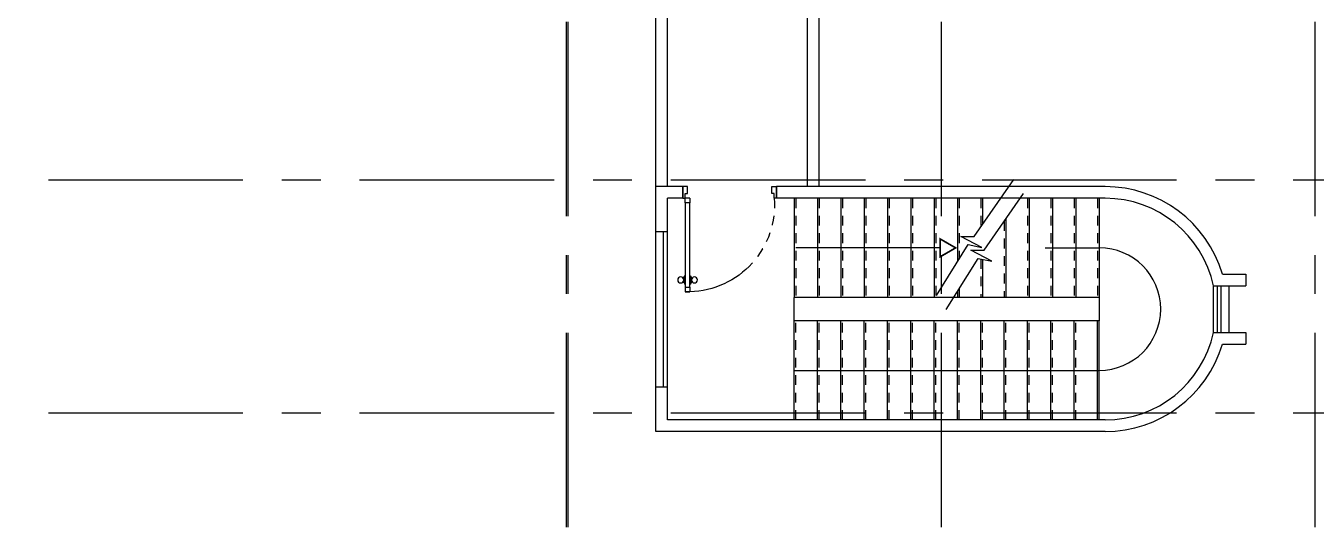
# Model space of a CAD drawing. Extents: x 417866231.7 to 417866328.5, y 43498046.7 to 43498124.2.
# Drawn here: x 417866248.29 to 417866264.87, y 43498046.72 to 43498053.17 of the extents above; entities that cross this region are included whole.
import ezdxf

# ---------------------------------------------------------------- set-up
doc = ezdxf.new("R2010")
doc.units = 0
doc.header["$MEASUREMENT"] = 0
for name, pattern in [('CENTERX2', [4, 2.5, -0.5, 0.5, -0.5]), ('HIDDEN', [0.375, 0.25, -0.125]), ('HIDDEN2', [0.1875, 0.125, -0.0625])]:
    doc.linetypes.add(name, pattern=pattern)
for name, color, linetype in [('AXES', 11, 'CENTERX2'), ('DOOR', 9, 'CONTINUOUS'), ('ROOF', 11, 'CONTINUOUS'), ('STR', 9, 'CONTINUOUS'), ('WALL', 9, 'CONTINUOUS'), ('WIN', 9, 'CONTINUOUS')]:
    doc.layers.add(name, color=color, linetype=linetype)

# ---------------------------------------------------------------- blocks, each defined once
blk = doc.blocks.new('A$C7FB5060D')
at = {"layer": 'DOOR', "color": 0, "linetype": 'ByBlock'}
for p, q in [((1.203370356772211, 1.270676603227912), (1.203370356772211, 1.240592328416824)), ((1.353374568192521, 1.270676410247688), (1.203370356786763, 1.270675461200881)), ((1.203370356772211, 1.240592328416824), (1.263538906394388, 1.240592328416824)), ((1.263538906394388, 1.240592328416824), (1.263538906394388, 1.210508053605736)), ((1.263538906394388, 1.210508053605736), (1.353374568192521, 1.210507860625512)), ((1.353374568192521, 1.210507860625512), (1.353374568192521, 1.270676410247688)), ((0.2074101930338657, 0.1662227063789032), (0.09910680372559, 0.1662227063789032)), ((0.09910680372559, 0.1575584352394799), (0.09910680372559, 0.1662227063789032)), ((0.1142692782304948, 0.1770530453140964), (0.1922477185289608, 0.1770530453140964)), ((0.1142692782304948, 0.1662227063789032), (0.1142692782304948, 0.1770530453140964)), ((0.1142692782304948, 0.1662227063789032), (0.1922477185289608, 0.1662227063789032)), ((0.1922477185289608, 0.1662227063789032), (0.1922477185289608, 0.1770530453140964)), ((0.2074101930338657, 0.1575584352394799), (0.2074101930338657, 0.1662227063789032)), ((0.06016867535072379, 0.1575584352394799), (1.257285475730896e-07, 0.1575584352322039)), ((1.257285475730896e-07, 0.1575584352394799), (1.257285475730896e-07, 0.09738988561730366)), ((1.257285475730896e-07, 0.09738988561730366), (1.257285475730896e-07, 0.1575584352394799)), ((0.06016867535072379, 0.09738988561730366), (1.257285475730896e-07, 0.09738988561730366)), ((0.06016867535072379, 0.09738988561730366), (0.06016867535072379, 0.1575584352394799)), ((0.09910680372559, 0.09738988561730366), (0.09910680372559, 0.08872561447060434)), ((0.2074101930338657, 0.08872561447060434), (0.09910680372559, 0.08872561447060434)), ((0.1142692782304948, 0.08872561447060434), (0.1922477185289608, 0.08872561447060434)), ((0.1142692782304948, 0.08872561447060434), (0.1142692782304948, 0.07789527554268716)), ((0.1142692782304948, 0.07789527554268716), (0.1922477185289608, 0.07789527554268716)), ((0.1922477185289608, 0.08872561447060434), (0.1922477185289608, 0.07789527554268716)), ((0.2074101930338657, 0.09738988561730366), (0.2074101930338657, 0.08872561447060434)), ((1.203371118128416, 0.1575584352394799), (1.143202568520792, 0.1575584352394799)), ((1.143202568520792, 0.1575584352394799), (1.143202568520792, 0.09738988561730366)), ((1.143202568520792, 0.09738988561730366), (1.203371118128416, 0.09738988561730366)), ((1.203371118128416, 0.1575584352394799), (1.203371118128416, 0.09738988561730366)), ((1.203371118128416, 0.09738988561730366), (1.263539667750592, 0.09738988561730366)), ((1.203371118128416, 0.06730561080621555), (1.203371118128416, 0.09738988561730366)), ((1.203371118128416, 0.06730561080621555), (1.353371199642424, 0.06730541780416388)), ((1.263539667750592, 0.1274741604283918), (1.353371199642424, 0.1274739674263401)), ((1.263539667750592, 0.09738988561730366), (1.263539667750592, 0.1274741604283918)), ((1.353371199642424, 0.1274739674263401), (1.353371199642424, 0.06730541780416388))]:
    blk.add_line(p, q, dxfattribs=at)
at = {"layer": 'DOOR', "linetype": 'ByBlock'}
for p, q in [((0.06016867535072379, 0.1575584352394799), (1.143202568520792, 0.1575584352394799)), ((1.143202568520792, 0.09738988561730366), (0.06016867535072379, 0.09738988561730366))]:
    blk.add_line(p, q, dxfattribs=at)
at = {"layer": 'DOOR', "color": 0, "linetype": 'ByBlock'}
for centre in [(0.1532584983797278, 0.2159591657400597), (0.1532584983797278, 0.03898915511672385)]:
    blk.add_circle(centre, 0.03898922015373801, dxfattribs=at)
at = {"layer": 'DOOR', "linetype": 'HIDDEN', "ltscale": 0.5}
blk.add_arc((1.116126666005584, 0.1274741604283918), 1.116531915121715, 85.5184477307506, 178.456012962987, dxfattribs=at)
at = {"layer": 'WALL'}
for p, q in [((1.353375329548726, 1.27067641022586), (1.203371118128416, 1.270676603206084)), ((1.353371199642424, 0.06730541780416388), (1.203371118128416, 0.06730561080621555)), ((1.353371199642424, 0.06730541780416388), (1.203371118142968, 0.06730446878646035)), ((1.203371118128416, 0.06730541780416388), (1.353371118137147, 0.06730541780416388))]:
    blk.add_line(p, q, dxfattribs=at)

msp = doc.modelspace()

# ---------------------------------------------------------------- linework, layer by layer
at = {"layer": 'AXES'}
for p, q in [((417866260.0586051, 43498046.72449277), (417866260.0586051, 43498123.53716789)), ((417866255.2386051, 43498046.72449277), (417866255.2386051, 43498123.18716789)), ((417866255.2586051, 43498046.72449277), (417866255.2586051, 43498123.18716789)), ((417866264.8586051, 43498046.72449277), (417866264.8586051, 43498123.18716789)), ((417866307.0786051, 43498051.18878641), (417866239.0386051, 43498051.18878641)), ((417866307.0786051, 43498048.18878641), (417866239.0386051, 43498048.18878641))]:
    msp.add_line(p, q, dxfattribs=at)
at = {"layer": 'ROOF'}
for p, q in [((417866256.5336051, 43498051.10378747), (417866256.5336051, 43498061.13878641)), ((417866258.3336051, 43498051.10378747), (417866258.3336051, 43498061.13878641)), ((417866256.3836051, 43498051.10378747), (417866256.3836051, 43498061.03878641)), ((417866258.4836051, 43498051.10378747), (417866258.4836051, 43498061.03878641)), ((417866260.2838077, 43498049.79056613), (417866260.2838077, 43498049.67878746)), ((417866260.2838077, 43498049.79056613), (417866260.2838077, 43498049.67878746)), ((417866258.1638077, 43498049.37878747), (417866258.1638077, 43498049.67878746)), ((417866262.0838077, 43498049.67878746), (417866258.1638077, 43498049.67878746)), ((417866260.2638077, 43498049.7585366), (417866260.2638077, 43498049.67878746)), ((417866260.2638077, 43498049.7585366), (417866260.2638077, 43498049.67878746)), ((417866262.0838077, 43498049.67878746), (417866262.0838077, 43498049.37878747)), ((417866262.0838077, 43498049.37878747), (417866258.1638077, 43498049.37878747))]:
    msp.add_line(p, q, dxfattribs=at)
at = {"layer": 'STR'}
for p, q in [((417866260.4770348, 43498050.46363707), (417866260.9847657, 43498051.1949515)), ((417866258.1638077, 43498050.95378746), (417866258.1638077, 43498049.67878746)), ((417866258.4638077, 43498050.95378746), (417866258.4638077, 43498049.67878746)), ((417866258.7638077, 43498050.95378746), (417866258.7638077, 43498049.67878746)), ((417866259.0638077, 43498050.95378746), (417866259.0638077, 43498049.67878746)), ((417866259.3638077, 43498050.95378746), (417866259.3638077, 43498049.67878746)), ((417866259.6638077, 43498050.95378746), (417866259.6638077, 43498049.67878746)), ((417866259.9638077, 43498050.95378746), (417866259.9638077, 43498049.67878746)), ((417866260.2638077, 43498050.95378746), (417866260.2638077, 43498050.13981379)), ((417866260.5838077, 43498050.95378746), (417866260.5838077, 43498050.61742829)), ((417866260.6038077, 43498050.28538372), (417866261.1115386, 43498051.01669814)), ((417866261.1838077, 43498050.95378746), (417866261.1838077, 43498049.67878746)), ((417866261.4838077, 43498050.95378746), (417866261.4838077, 43498049.67878746)), ((417866261.7838077, 43498050.95378746), (417866261.7838077, 43498049.67878746)), ((417866262.0838077, 43498050.95378746), (417866262.0838077, 43498049.67878746)), ((417866260.8838077, 43498050.68868403), (417866260.8838077, 43498049.67878746)), ((417866260.3067311, 43498050.46363707), (417866260.4770348, 43498050.46363707)), ((417866260.5756069, 43498050.32322467), (417866260.3067311, 43498050.46363707)), ((417866260.0387279, 43498050.31628747), (417866258.1838077, 43498050.31628747)), ((417866259.9910944, 43498049.70306978), (417866260.400253, 43498050.35832777)), ((417866260.400253, 43498050.35832777), (417866260.5756069, 43498050.32322467)), ((417866260.7023798, 43498050.14497132), (417866260.433504, 43498050.28538372)), ((417866260.433504, 43498050.28538372), (417866260.6038077, 43498050.28538372)), ((417866261.3906579, 43498050.31628747), (417866262.086246, 43498050.31628747)), ((417866260.1178673, 43498049.52481642), (417866260.5270259, 43498050.18007442)), ((417866260.5270259, 43498050.18007442), (417866260.7023798, 43498050.14497132)), ((417866260.5838077, 43498050.16870759), (417866260.5838077, 43498049.67878746)), ((417866258.1638077, 43498048.10378747), (417866258.1638077, 43498049.37878747)), ((417866258.4638077, 43498048.10378747), (417866258.4638077, 43498049.37878747)), ((417866258.7638077, 43498048.10378747), (417866258.7638077, 43498049.37878747)), ((417866259.0638077, 43498048.10378747), (417866259.0638077, 43498049.37878747)), ((417866259.3638077, 43498048.10378747), (417866259.3638077, 43498049.37878747)), ((417866259.6638077, 43498048.10378747), (417866259.6638077, 43498049.37878747)), ((417866259.9638077, 43498048.10378747), (417866259.9638077, 43498049.37878747)), ((417866260.2638077, 43498048.10378747), (417866260.2638077, 43498049.37878747)), ((417866260.5638077, 43498048.10378747), (417866260.5638077, 43498049.37878747)), ((417866260.8638077, 43498048.10378747), (417866260.8638077, 43498049.37878747)), ((417866261.1638077, 43498048.10378747), (417866261.1638077, 43498049.37878747)), ((417866261.4638077, 43498048.10378747), (417866261.4638077, 43498049.37878747)), ((417866261.7638077, 43498048.10378747), (417866261.7638077, 43498049.37878747)), ((417866262.0638077, 43498048.10378747), (417866262.0638077, 43498049.37878747)), ((417866262.0838077, 43498048.10378747), (417866262.0838077, 43498049.37878747)), ((417866258.1638077, 43498048.74128746), (417866262.086246, 43498048.74128746))]:
    msp.add_line(p, q, dxfattribs=at)
at = {"layer": 'STR', "linetype": 'HIDDEN2'}
for p, q in [((417866258.1838077, 43498050.95378746), (417866258.1838077, 43498049.67878746)), ((417866258.4838077, 43498050.95378746), (417866258.4838077, 43498049.67878746)), ((417866258.7838077, 43498050.95378746), (417866258.7838077, 43498049.67878746)), ((417866259.0838077, 43498050.95378746), (417866259.0838077, 43498049.67878746)), ((417866259.3838077, 43498050.95378746), (417866259.3838077, 43498049.67878746)), ((417866259.6838077, 43498050.95378746), (417866259.6838077, 43498049.67878746)), ((417866259.9838077, 43498050.95378746), (417866259.9838077, 43498049.67878746)), ((417866260.2838077, 43498050.95378746), (417866260.2838077, 43498050.17184332)), ((417866260.5638077, 43498050.95378746), (417866260.5638077, 43498050.58862112)), ((417866261.1638077, 43498050.95378746), (417866261.1638077, 43498049.67878746)), ((417866261.4638077, 43498050.95378746), (417866261.4638077, 43498049.67878746)), ((417866261.7638077, 43498050.95378746), (417866261.7638077, 43498049.67878746)), ((417866262.0638077, 43498050.95378746), (417866262.0638077, 43498049.67878746)), ((417866260.8638077, 43498050.65987687), (417866260.8638077, 43498049.67878746)), ((417866260.5638077, 43498050.17271128), (417866260.5638077, 43498049.67878746)), ((417866258.1838077, 43498048.10378747), (417866258.1838077, 43498049.37878747)), ((417866258.4838077, 43498048.10378747), (417866258.4838077, 43498049.37878747)), ((417866258.7838077, 43498048.10378747), (417866258.7838077, 43498049.37878747)), ((417866259.0838077, 43498048.10378747), (417866259.0838077, 43498049.37878747)), ((417866259.3838077, 43498048.10378747), (417866259.3838077, 43498049.37878747)), ((417866259.6838077, 43498048.10378747), (417866259.6838077, 43498049.37878747)), ((417866259.9838077, 43498048.10378747), (417866259.9838077, 43498049.37878747)), ((417866260.2838077, 43498048.10378747), (417866260.2838077, 43498049.37878747)), ((417866260.5838077, 43498048.10378747), (417866260.5838077, 43498049.37878747)), ((417866260.8838077, 43498048.10378747), (417866260.8838077, 43498049.37878747)), ((417866261.1838077, 43498048.10378747), (417866261.1838077, 43498049.37878747)), ((417866261.4838077, 43498048.10378747), (417866261.4838077, 43498049.37878747)), ((417866261.7838077, 43498048.10378747), (417866261.7838077, 43498049.37878747)), ((417866262.0638077, 43498048.10378747), (417866262.0638077, 43498049.37878747)), ((417866262.0838077, 43498048.10378747), (417866262.0838077, 43498049.37878747))]:
    msp.add_line(p, q, dxfattribs=at)
at = {"layer": 'STR', "const_width": 0.02151219134471617}
msp.add_lwpolyline([(417866260.0387279, 43498050.20081741), (417866260.0387279, 43498050.43175752), (417866260.2387279, 43498050.31628747)], close=True, dxfattribs=at)
at = {"layer": 'STR'}
msp.add_arc((417866262.086246, 43498049.52878746), 0.7875, 270, 90, dxfattribs=at)
at = {"layer": 'WALL'}
for p, q in [((417866256.3836051, 43498050.52878746), (417866256.3836051, 43498051.10378747)), ((417866256.7336051, 43498051.10378747), (417866256.3836051, 43498051.10378747)), ((417866256.7336051, 43498050.95378746), (417866256.7336051, 43498051.10378747)), ((417866257.936977, 43498050.95378746), (417866257.936977, 43498051.10378747)), ((417866262.1591423, 43498051.10378747), (417866257.936977, 43498051.10378747)), ((417866256.5336051, 43498050.52878746), (417866256.5336051, 43498050.95378746)), ((417866256.7336051, 43498050.95378746), (417866256.5336051, 43498050.95378746)), ((417866262.1591424, 43498050.95378746), (417866257.936977, 43498050.95378746)), ((417866256.3836051, 43498050.52878746), (417866256.5336051, 43498050.52878746)), ((417866263.6684877, 43498049.97878747), (417866263.9684877, 43498049.97878747)), ((417866263.9684877, 43498049.97878747), (417866263.9684877, 43498049.82878746)), ((417866263.5522115, 43498049.82878746), (417866263.9684877, 43498049.82878746)), ((417866263.5522115, 43498049.22878747), (417866263.9684877, 43498049.22878747)), ((417866263.9684877, 43498049.22878747), (417866263.9684877, 43498049.07878746)), ((417866263.6684877, 43498049.07878746), (417866263.9684877, 43498049.07878746)), ((417866256.3836051, 43498047.95378746), (417866256.3836051, 43498048.52878746)), ((417866256.3836051, 43498048.52878746), (417866256.5336051, 43498048.52878746)), ((417866256.5336051, 43498048.10378747), (417866256.5336051, 43498048.52878746)), ((417866262.159143, 43498047.95378746), (417866256.3836051, 43498047.95378746)), ((417866262.1591424, 43498048.10378747), (417866256.5336051, 43498048.10378747))]:
    msp.add_line(p, q, dxfattribs=at)
for radius, start, end in [(1.575000000000146, 16.60156250938859, 90.00002732075669), (1.424999999999884, 12.15315300045873, 90.0000239056621), (1.424999999999884, 269.9999760943379, 347.8468469995413), (1.575000000000146, 270, 343.3984374906115)]:
    msp.add_arc((417866262.159143, 43498049.52878746), radius, start, end, dxfattribs=at)
at = {"layer": 'WIN'}
for p, q in [((417866256.3836051, 43498048.52878746), (417866256.3836051, 43498050.52878746)), ((417866256.4836051, 43498048.52878746), (417866256.4836051, 43498050.52878746)), ((417866256.5336051, 43498048.52878746), (417866256.5336051, 43498050.52878746)), ((417866263.5522065, 43498049.22878855), (417866263.5522065, 43498049.82878638)), ((417866263.6022065, 43498049.22878855), (417866263.6022065, 43498049.82878638)), ((417866263.6522064, 43498049.22878855), (417866263.6522064, 43498049.82878638)), ((417866263.7522064, 43498049.22878855), (417866263.7522064, 43498049.82878638))]:
    msp.add_line(p, q, dxfattribs=at)

# ---------------------------------------------------------------- block references
at = {"layer": 'DOOR', "linetype": 'Continuous', "xscale": -1, "rotation": 270}
msp.add_blockref('A$C7FB5060D', (417866256.6663007, 43498049.75041635), dxfattribs=at)

doc.saveas('drawing.dxf')
